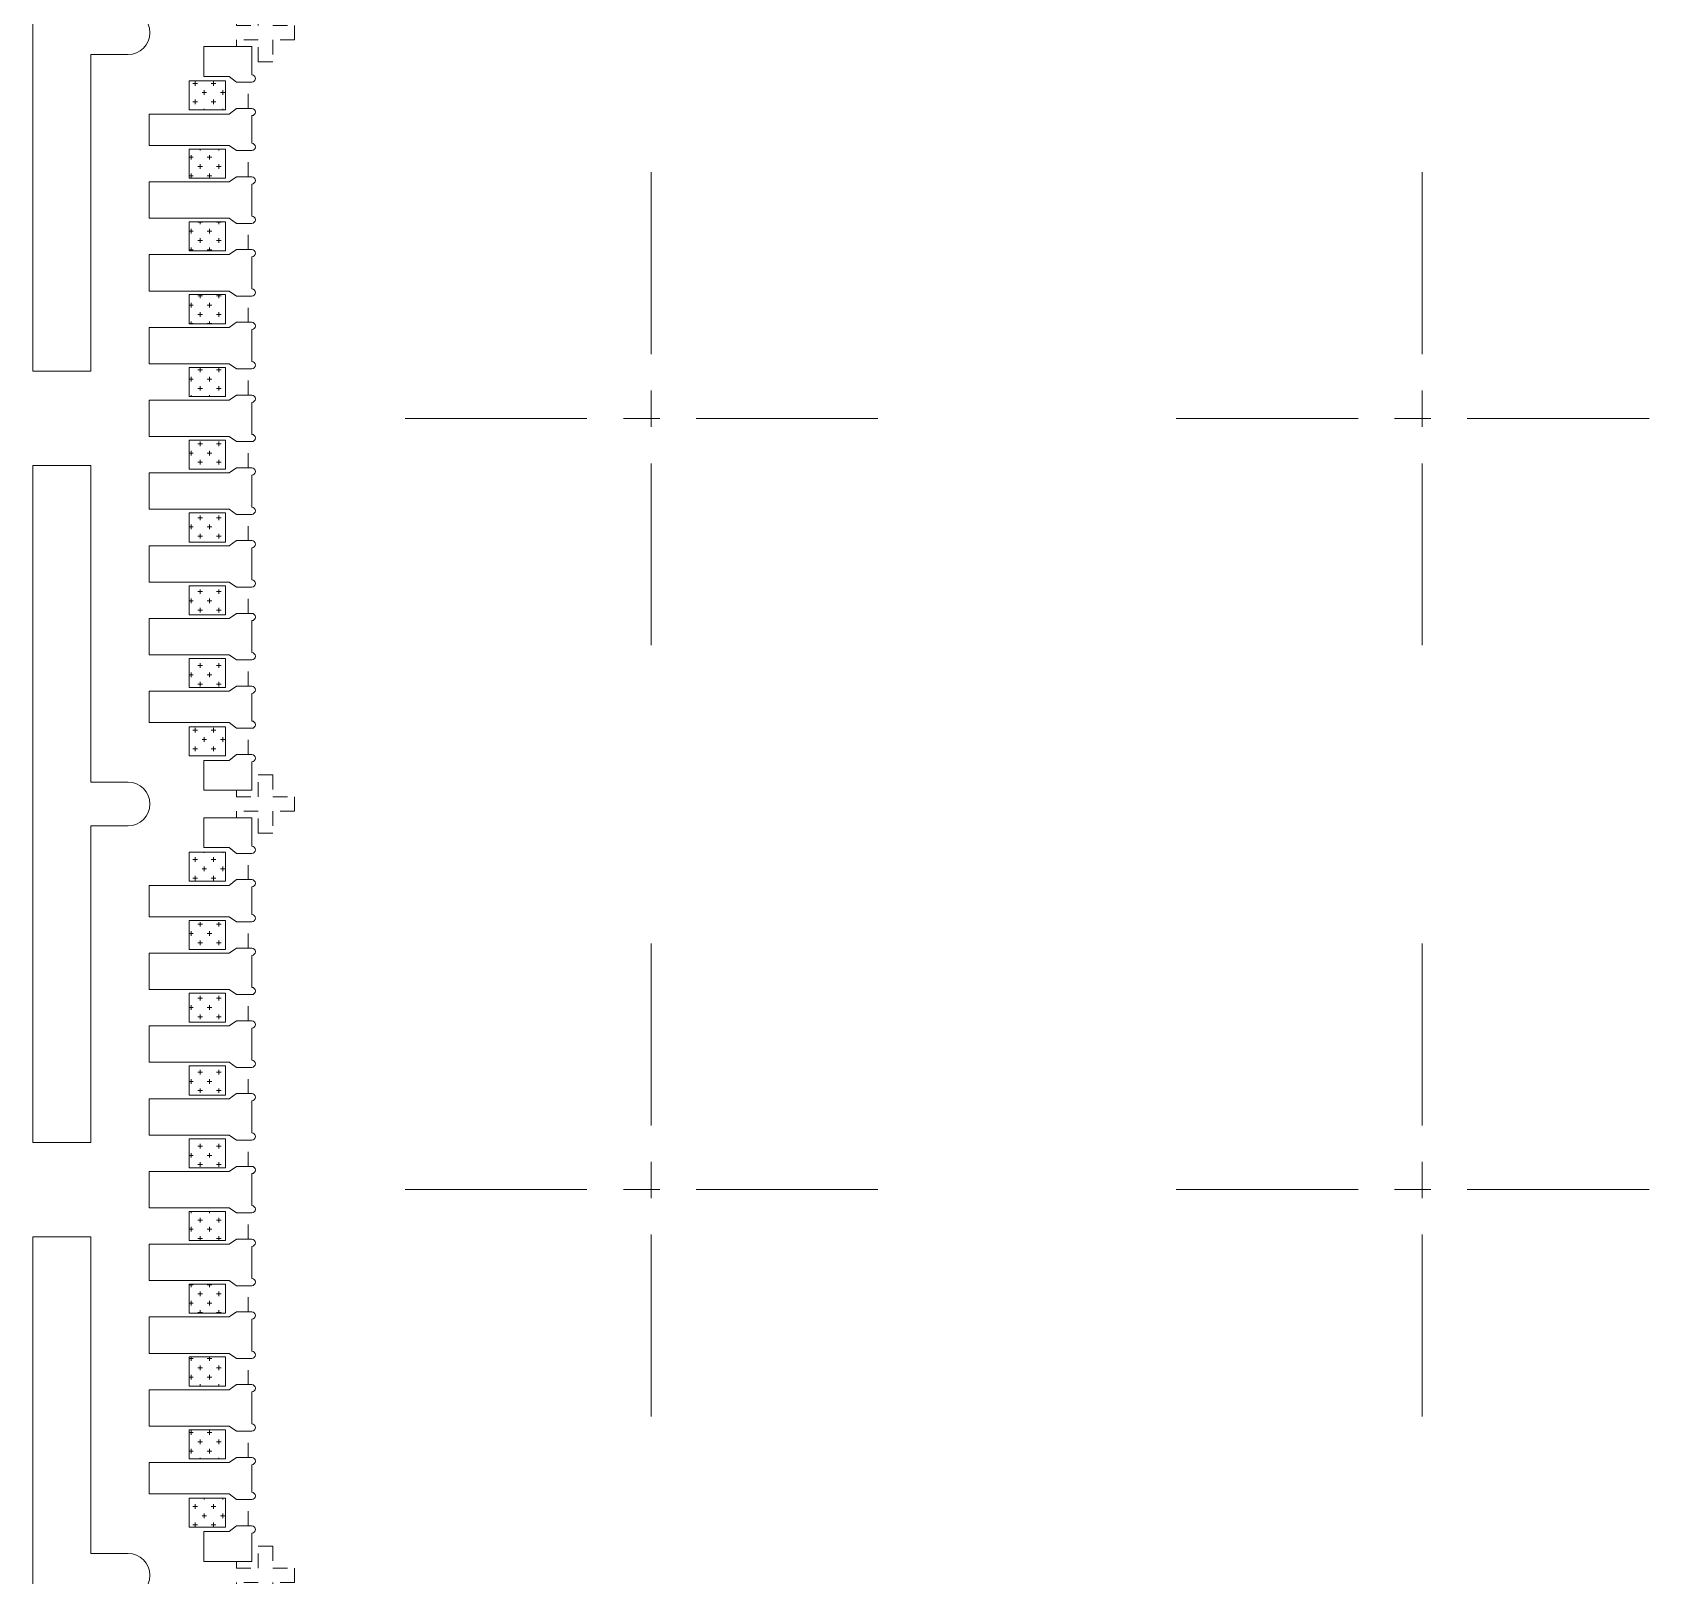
# Model space of a CAD drawing. Header units: millimetres. Extents: x 4544 to 5081, y 1539 to 1788.
# Drawn here: x 4888.8 to 4900.04, y 1736.52 to 1747.12 of the extents above; entities that cross this region are included whole.
import ezdxf

# ---------------------------------------------------------------- set-up
doc = ezdxf.new("R2010")
doc.units = ezdxf.units.MM
doc.linetypes.add('CENTER', pattern=[2, 1.25, -0.25, 0.25, -0.25])
doc.linetypes.add('HIDDEN', pattern=[0.375, 0.25, -0.125])
for name, color, linetype in [('1D', 4, 'Continuous'), ('2D', 4, 'Continuous'), ('PLATING', 3, 'Continuous'), ('中心线', 1, 'CENTER')]:
    doc.layers.add(name, color=color, linetype=linetype)
pattern_1 = [(0, (-4196.66482, -1663.62), (0.0635, 0.0635), [0.03175, -0.09525]), (90, (-4196.64895, -1663.63588), (-0.0635, 0.0635), [0.03175, -0.09525])]
pattern_2 = [(0, (-4198.41482, -1663.62), (0.0635, 0.0635), [0.03175, -0.09525]), (90, (-4198.39895, -1663.63588), (-0.0635, 0.0635), [0.03175, -0.09525])]

msp = doc.modelspace()

# ---------------------------------------------------------------- hatches: boundary and pattern name
at = {"layer": 'PLATING', "lineweight": 5}
h = msp.add_hatch(dxfattribs=at)
h.set_pattern_fill('CROSS', color=3, scale=0.01)
h.set_pattern_definition(pattern_2)
h.paths.add_polyline_path([(4890.1207, 1746.7929), (4890.1207, 1746.5929), (4889.8707, 1746.5929), (4889.8707, 1746.7929)])
h = msp.add_hatch(dxfattribs=at)
h.set_pattern_fill('CROSS', color=3, scale=0.01)
h.set_pattern_definition(pattern_1)
h.paths.add_polyline_path([(4890.1207, 1746.3229), (4890.1207, 1746.1229), (4889.8707, 1746.1229), (4889.8707, 1746.3229)])
h = msp.add_hatch(dxfattribs=at)
h.set_pattern_fill('CROSS', color=3, scale=0.01)
h.set_pattern_definition(pattern_1)
h.paths.add_polyline_path([(4890.1207, 1745.8229), (4890.1207, 1745.6229), (4889.8707, 1745.6229), (4889.8707, 1745.8229)])
h = msp.add_hatch(dxfattribs=at)
h.set_pattern_fill('CROSS', color=3, scale=0.01)
h.set_pattern_definition(pattern_1)
h.paths.add_polyline_path([(4890.1207, 1745.3229), (4890.1207, 1745.1229), (4889.8707, 1745.1229), (4889.8707, 1745.3229)])
h = msp.add_hatch(dxfattribs=at)
h.set_pattern_fill('CROSS', color=3, scale=0.01)
h.set_pattern_definition(pattern_1)
h.paths.add_polyline_path([(4890.1207, 1744.8229), (4890.1207, 1744.6229), (4889.8707, 1744.6229), (4889.8707, 1744.8229)])
h = msp.add_hatch(dxfattribs=at)
h.set_pattern_fill('CROSS', color=3, scale=0.01)
h.set_pattern_definition(pattern_1)
h.paths.add_polyline_path([(4890.1207, 1744.3229), (4890.1207, 1744.1229), (4889.8707, 1744.1229), (4889.8707, 1744.3229)])
h = msp.add_hatch(dxfattribs=at)
h.set_pattern_fill('CROSS', color=3, scale=0.01)
h.set_pattern_definition(pattern_1)
h.paths.add_polyline_path([(4890.1207, 1743.8229), (4890.1207, 1743.6229), (4889.8707, 1743.6229), (4889.8707, 1743.8229)])
h = msp.add_hatch(dxfattribs=at)
h.set_pattern_fill('CROSS', color=3, scale=0.01)
h.set_pattern_definition(pattern_1)
h.paths.add_polyline_path([(4890.1207, 1743.3229), (4890.1207, 1743.1229), (4889.8707, 1743.1229), (4889.8707, 1743.3229)])
h = msp.add_hatch(dxfattribs=at)
h.set_pattern_fill('CROSS', color=3, scale=0.01)
h.set_pattern_definition(pattern_1)
h.paths.add_polyline_path([(4890.1207, 1742.8229), (4890.1207, 1742.6229), (4889.8707, 1742.6229), (4889.8707, 1742.8229)])
h = msp.add_hatch(dxfattribs=at)
h.set_pattern_fill('CROSS', color=3, scale=0.01)
h.set_pattern_definition(pattern_2)
h.paths.add_polyline_path([(4889.8707, 1742.1529), (4889.8707, 1742.3529), (4890.1207, 1742.3529), (4890.1207, 1742.1529)])
h = msp.add_hatch(dxfattribs=at)
h.set_pattern_fill('CROSS', color=3, scale=0.01)
h.set_pattern_definition(pattern_2)
h.paths.add_polyline_path([(4890.1207, 1741.4929), (4890.1207, 1741.2929), (4889.8707, 1741.2929), (4889.8707, 1741.4929)])
h = msp.add_hatch(dxfattribs=at)
h.set_pattern_fill('CROSS', color=3, scale=0.01)
h.set_pattern_definition(pattern_1)
h.paths.add_polyline_path([(4890.1207, 1741.0229), (4890.1207, 1740.8229), (4889.8707, 1740.8229), (4889.8707, 1741.0229)])
h = msp.add_hatch(dxfattribs=at)
h.set_pattern_fill('CROSS', color=3, scale=0.01)
h.set_pattern_definition(pattern_1)
h.paths.add_polyline_path([(4890.1207, 1740.5229), (4890.1207, 1740.3229), (4889.8707, 1740.3229), (4889.8707, 1740.5229)])
h = msp.add_hatch(dxfattribs=at)
h.set_pattern_fill('CROSS', color=3, scale=0.01)
h.set_pattern_definition(pattern_1)
h.paths.add_polyline_path([(4890.1207, 1740.0229), (4890.1207, 1739.8229), (4889.8707, 1739.8229), (4889.8707, 1740.0229)])
h = msp.add_hatch(dxfattribs=at)
h.set_pattern_fill('CROSS', color=3, scale=0.01)
h.set_pattern_definition(pattern_1)
h.paths.add_polyline_path([(4890.1207, 1739.5229), (4890.1207, 1739.3229), (4889.8707, 1739.3229), (4889.8707, 1739.5229)])
h = msp.add_hatch(dxfattribs=at)
h.set_pattern_fill('CROSS', color=3, scale=0.01)
h.set_pattern_definition(pattern_1)
h.paths.add_polyline_path([(4890.1207, 1739.0229), (4890.1207, 1738.8229), (4889.8707, 1738.8229), (4889.8707, 1739.0229)])
h = msp.add_hatch(dxfattribs=at)
h.set_pattern_fill('CROSS', color=3, scale=0.01)
h.set_pattern_definition(pattern_1)
h.paths.add_polyline_path([(4890.1207, 1738.5229), (4890.1207, 1738.3229), (4889.8707, 1738.3229), (4889.8707, 1738.5229)])
h = msp.add_hatch(dxfattribs=at)
h.set_pattern_fill('CROSS', color=3, scale=0.01)
h.set_pattern_definition(pattern_1)
h.paths.add_polyline_path([(4890.1207, 1738.0229), (4890.1207, 1737.8229), (4889.8707, 1737.8229), (4889.8707, 1738.0229)])
h = msp.add_hatch(dxfattribs=at)
h.set_pattern_fill('CROSS', color=3, scale=0.01)
h.set_pattern_definition(pattern_1)
h.paths.add_polyline_path([(4890.1207, 1737.5229), (4890.1207, 1737.3229), (4889.8707, 1737.3229), (4889.8707, 1737.5229)])
h = msp.add_hatch(dxfattribs=at)
h.set_pattern_fill('CROSS', color=3, scale=0.01)
h.set_pattern_definition(pattern_2)
h.paths.add_polyline_path([(4889.8707, 1736.8529), (4889.8707, 1737.0529), (4890.1207, 1737.0529), (4890.1207, 1736.8529)])

# ---------------------------------------------------------------- linework, layer by layer
at = {"lineweight": 5}
for p, q in [((4889.9707, 1747.0279), (4889.9707, 1746.8229)), ((4890.1457, 1746.8229), (4889.9707, 1746.8229)), ((4890.1957, 1746.7829), (4890.1457, 1746.8229)), ((4890.3007, 1746.7829), (4890.1957, 1746.7829)), ((4890.1957, 1746.6029), (4890.1457, 1746.5629)), ((4890.3007, 1746.6029), (4890.1957, 1746.6029)), ((4889.5957, 1746.5629), (4889.5957, 1746.3479)), ((4890.1457, 1746.5629), (4889.5957, 1746.5629)), ((4890.1457, 1746.3479), (4889.5957, 1746.3479)), ((4890.1957, 1746.3129), (4890.1457, 1746.3479)), ((4890.3007, 1746.3129), (4890.1957, 1746.3129)), ((4889.5957, 1746.0979), (4889.5957, 1745.8479)), ((4890.1457, 1746.0979), (4889.5957, 1746.0979)), ((4890.1957, 1746.1329), (4890.1457, 1746.0979)), ((4890.3007, 1746.1329), (4890.1957, 1746.1329)), ((4890.1457, 1745.8479), (4889.5957, 1745.8479)), ((4890.1957, 1745.8129), (4890.1457, 1745.8479)), ((4890.3007, 1745.8129), (4890.1957, 1745.8129)), ((4889.5957, 1745.5979), (4889.5957, 1745.3479)), ((4890.1457, 1745.5979), (4889.5957, 1745.5979)), ((4890.1957, 1745.6329), (4890.1457, 1745.5979)), ((4890.3007, 1745.6329), (4890.1957, 1745.6329)), ((4890.1457, 1745.3479), (4889.5957, 1745.3479)), ((4890.1957, 1745.3129), (4890.1457, 1745.3479)), ((4890.3007, 1745.3129), (4890.1957, 1745.3129)), ((4890.1957, 1745.1329), (4890.1457, 1745.0979)), ((4890.3007, 1745.1329), (4890.1957, 1745.1329)), ((4889.5957, 1745.0979), (4889.5957, 1744.8479)), ((4890.1457, 1745.0979), (4889.5957, 1745.0979)), ((4890.1457, 1744.8479), (4889.5957, 1744.8479)), ((4890.1957, 1744.8129), (4890.1457, 1744.8479)), ((4890.3007, 1744.8129), (4890.1957, 1744.8129)), ((4889.5957, 1744.5979), (4889.5957, 1744.3479)), ((4890.1457, 1744.5979), (4889.5957, 1744.5979)), ((4890.1957, 1744.6329), (4890.1457, 1744.5979)), ((4890.3007, 1744.6329), (4890.1957, 1744.6329)), ((4890.1457, 1744.3479), (4889.5957, 1744.3479)), ((4890.1957, 1744.3129), (4890.1457, 1744.3479)), ((4890.3007, 1744.3129), (4890.1957, 1744.3129)), ((4890.1957, 1744.1329), (4890.1457, 1744.0979)), ((4890.3007, 1744.1329), (4890.1957, 1744.1329)), ((4889.5957, 1744.0979), (4889.5957, 1743.8479)), ((4890.1457, 1744.0979), (4889.5957, 1744.0979)), ((4890.1457, 1743.8479), (4889.5957, 1743.8479)), ((4890.1957, 1743.8129), (4890.1457, 1743.8479)), ((4890.3007, 1743.8129), (4890.1957, 1743.8129)), ((4889.5957, 1743.5979), (4889.5957, 1743.3479)), ((4890.1457, 1743.5979), (4889.5957, 1743.5979)), ((4890.1957, 1743.6329), (4890.1457, 1743.5979)), ((4890.3007, 1743.6329), (4890.1957, 1743.6329)), ((4890.1457, 1743.3479), (4889.5957, 1743.3479)), ((4890.1957, 1743.3129), (4890.1457, 1743.3479)), ((4890.3007, 1743.3129), (4890.1957, 1743.3129)), ((4890.1957, 1743.1329), (4890.1457, 1743.0979)), ((4890.3007, 1743.1329), (4890.1957, 1743.1329)), ((4889.5957, 1743.0979), (4889.5957, 1742.8479)), ((4890.1457, 1743.0979), (4889.5957, 1743.0979)), ((4890.1457, 1742.8479), (4889.5957, 1742.8479)), ((4890.1957, 1742.8129), (4890.1457, 1742.8479)), ((4890.3007, 1742.8129), (4890.1957, 1742.8129)), ((4889.5957, 1742.5979), (4889.5957, 1742.3829)), ((4890.1457, 1742.5979), (4889.5957, 1742.5979)), ((4890.1957, 1742.6329), (4890.1457, 1742.5979)), ((4890.3007, 1742.6329), (4890.1957, 1742.6329)), ((4890.1457, 1742.3829), (4889.5957, 1742.3829)), ((4890.1957, 1742.3429), (4890.1457, 1742.3829)), ((4890.3007, 1742.3429), (4890.1957, 1742.3429)), ((4889.9707, 1741.9179), (4889.9707, 1742.1229)), ((4890.1457, 1742.1229), (4889.9707, 1742.1229)), ((4890.1957, 1742.1629), (4890.1457, 1742.1229)), ((4890.3007, 1742.1629), (4890.1957, 1742.1629)), ((4889.9707, 1741.7279), (4889.9707, 1741.5229)), ((4890.1457, 1741.5229), (4889.9707, 1741.5229)), ((4890.1957, 1741.4829), (4890.1457, 1741.5229)), ((4890.3007, 1741.4829), (4890.1957, 1741.4829)), ((4889.5957, 1741.2629), (4889.5957, 1741.0479)), ((4890.1457, 1741.2629), (4889.5957, 1741.2629)), ((4890.1957, 1741.3029), (4890.1457, 1741.2629)), ((4890.3007, 1741.3029), (4890.1957, 1741.3029)), ((4890.1457, 1741.0479), (4889.5957, 1741.0479)), ((4890.1957, 1741.0129), (4890.1457, 1741.0479)), ((4890.3007, 1741.0129), (4890.1957, 1741.0129)), ((4889.5957, 1740.7979), (4889.5957, 1740.5479)), ((4890.1457, 1740.7979), (4889.5957, 1740.7979)), ((4890.1957, 1740.8329), (4890.1457, 1740.7979)), ((4890.3007, 1740.8329), (4890.1957, 1740.8329)), ((4890.1457, 1740.5479), (4889.5957, 1740.5479)), ((4890.1957, 1740.5129), (4890.1457, 1740.5479)), ((4890.3007, 1740.5129), (4890.1957, 1740.5129)), ((4889.5957, 1740.2979), (4889.5957, 1740.0479)), ((4890.1457, 1740.2979), (4889.5957, 1740.2979)), ((4890.1957, 1740.3329), (4890.1457, 1740.2979)), ((4890.3007, 1740.3329), (4890.1957, 1740.3329)), ((4890.1457, 1740.0479), (4889.5957, 1740.0479)), ((4890.1957, 1740.0129), (4890.1457, 1740.0479)), ((4890.3007, 1740.0129), (4890.1957, 1740.0129)), ((4889.5957, 1739.7979), (4889.5957, 1739.5479)), ((4890.1457, 1739.7979), (4889.5957, 1739.7979)), ((4890.1957, 1739.8329), (4890.1457, 1739.7979)), ((4890.3007, 1739.8329), (4890.1957, 1739.8329)), ((4890.1457, 1739.5479), (4889.5957, 1739.5479)), ((4890.1957, 1739.5129), (4890.1457, 1739.5479)), ((4890.3007, 1739.5129), (4890.1957, 1739.5129)), ((4889.5957, 1739.2979), (4889.5957, 1739.0479)), ((4890.1457, 1739.2979), (4889.5957, 1739.2979)), ((4890.1957, 1739.3329), (4890.1457, 1739.2979)), ((4890.3007, 1739.3329), (4890.1957, 1739.3329)), ((4890.1457, 1739.0479), (4889.5957, 1739.0479)), ((4890.1957, 1739.0129), (4890.1457, 1739.0479)), ((4890.3007, 1739.0129), (4890.1957, 1739.0129)), ((4890.1957, 1738.8329), (4890.1457, 1738.7979)), ((4890.3007, 1738.8329), (4890.1957, 1738.8329)), ((4889.5957, 1738.7979), (4889.5957, 1738.5479)), ((4890.1457, 1738.7979), (4889.5957, 1738.7979)), ((4890.1457, 1738.5479), (4889.5957, 1738.5479)), ((4890.1957, 1738.5129), (4890.1457, 1738.5479)), ((4890.3007, 1738.5129), (4890.1957, 1738.5129)), ((4889.5957, 1738.2979), (4889.5957, 1738.0479)), ((4890.1457, 1738.2979), (4889.5957, 1738.2979)), ((4890.1957, 1738.3329), (4890.1457, 1738.2979)), ((4890.3007, 1738.3329), (4890.1957, 1738.3329)), ((4890.1457, 1738.0479), (4889.5957, 1738.0479)), ((4890.1957, 1738.0129), (4890.1457, 1738.0479)), ((4890.3007, 1738.0129), (4890.1957, 1738.0129)), ((4890.1957, 1737.8329), (4890.1457, 1737.7979)), ((4890.3007, 1737.8329), (4890.1957, 1737.8329)), ((4889.5957, 1737.7979), (4889.5957, 1737.5479)), ((4890.1457, 1737.7979), (4889.5957, 1737.7979)), ((4890.1457, 1737.5479), (4889.5957, 1737.5479)), ((4890.1957, 1737.5129), (4890.1457, 1737.5479)), ((4890.3007, 1737.5129), (4890.1957, 1737.5129)), ((4889.5957, 1737.2979), (4889.5957, 1737.0829)), ((4890.1457, 1737.2979), (4889.5957, 1737.2979)), ((4890.1957, 1737.3329), (4890.1457, 1737.2979)), ((4890.3007, 1737.3329), (4890.1957, 1737.3329)), ((4890.1457, 1737.0829), (4889.5957, 1737.0829)), ((4890.1957, 1737.0429), (4890.1457, 1737.0829)), ((4890.3007, 1737.0429), (4890.1957, 1737.0429)), ((4889.9707, 1736.6179), (4889.9707, 1736.8229)), ((4890.1457, 1736.8229), (4889.9707, 1736.8229)), ((4890.1957, 1736.8629), (4890.1457, 1736.8229)), ((4890.3007, 1736.8629), (4890.1957, 1736.8629))]:
    msp.add_line(p, q, dxfattribs=at)
for points in [[(4889.4507, 1746.9729, 1), (4889.4507, 1747.2729), (4889.1957, 1747.2729), (4889.1957, 1749.4479), (4888.7957, 1749.4479), (4888.7957, 1744.7979), (4889.1957, 1744.7979), (4889.1957, 1746.9729)], [(4889.4507, 1741.6729, 1), (4889.4507, 1741.9729), (4889.1957, 1741.9729), (4889.1957, 1744.1479), (4888.7957, 1744.1479), (4888.7957, 1739.4979), (4889.1957, 1739.4979), (4889.1957, 1741.6729)], [(4889.4507, 1736.3729, 1), (4889.4507, 1736.6729), (4889.1957, 1736.6729), (4889.1957, 1738.8479), (4888.7957, 1738.8479), (4888.7957, 1734.1979), (4889.1957, 1734.1979), (4889.1957, 1736.3729)]]:
    msp.add_lwpolyline(points, format="xyb", close=True, dxfattribs=at)
for points in [[(4890.3007, 1746.8329), (4890.3007, 1747.0279), (4889.9707, 1747.0279)], [(4890.3007, 1746.3629), (4890.3007, 1746.5529)], [(4890.3007, 1745.8629), (4890.3007, 1746.0829)], [(4890.3007, 1745.3629), (4890.3007, 1745.5829)], [(4890.3007, 1744.8629), (4890.3007, 1745.0829)], [(4890.3007, 1744.3629), (4890.3007, 1744.5829)], [(4890.3007, 1743.8629), (4890.3007, 1744.0829)], [(4890.3007, 1743.3629), (4890.3007, 1743.5829)], [(4890.3007, 1742.8629), (4890.3007, 1743.0829)], [(4890.3007, 1742.3929), (4890.3007, 1742.5829)], [(4889.9707, 1741.9179), (4890.3007, 1741.9179), (4890.3007, 1742.1129)], [(4890.3007, 1741.5329), (4890.3007, 1741.7279), (4889.9707, 1741.7279)], [(4890.3007, 1741.0629), (4890.3007, 1741.2529)], [(4890.3007, 1740.5629), (4890.3007, 1740.7829)], [(4890.3007, 1740.0629), (4890.3007, 1740.2829)], [(4890.3007, 1739.5629), (4890.3007, 1739.7829)], [(4890.3007, 1739.0629), (4890.3007, 1739.2829)], [(4890.3007, 1738.5629), (4890.3007, 1738.7829)], [(4890.3007, 1738.0629), (4890.3007, 1738.2829)], [(4890.3007, 1737.5629), (4890.3007, 1737.7829)], [(4890.3007, 1737.0929), (4890.3007, 1737.2829)], [(4889.9707, 1736.6179), (4890.3007, 1736.6179), (4890.3007, 1736.8129)]]:
    msp.add_lwpolyline(points, dxfattribs=at)
for centre in [(4890.3007, 1746.8079), (4890.3007, 1746.5779), (4890.3007, 1746.3379), (4890.3007, 1746.1079), (4890.3007, 1745.8379), (4890.3007, 1745.6079), (4890.3007, 1745.3379), (4890.3007, 1745.1079), (4890.3007, 1744.8379), (4890.3007, 1744.6079), (4890.3007, 1744.3379), (4890.3007, 1744.1079), (4890.3007, 1743.8379), (4890.3007, 1743.6079), (4890.3007, 1743.3379), (4890.3007, 1743.1079), (4890.3007, 1742.8379), (4890.3007, 1742.6079), (4890.3007, 1742.3679), (4890.3007, 1742.1379), (4890.3007, 1741.5079), (4890.3007, 1741.2779), (4890.3007, 1741.0379), (4890.3007, 1740.8079), (4890.3007, 1740.5379), (4890.3007, 1740.3079), (4890.3007, 1740.0379), (4890.3007, 1739.8079), (4890.3007, 1739.5379), (4890.3007, 1739.3079), (4890.3007, 1739.0379), (4890.3007, 1738.8079), (4890.3007, 1738.5379), (4890.3007, 1738.3079), (4890.3007, 1738.0379), (4890.3007, 1737.8079), (4890.3007, 1737.5379), (4890.3007, 1737.3079), (4890.3007, 1737.0679), (4890.3007, 1736.8379)]:
    msp.add_arc(centre, 0.025, 270, 90, dxfattribs=at)
at = {"layer": '1D', "color": 4, "linetype": 'HIDDEN', "lineweight": 5, "ltscale": 0.3}
for points in [[(4890.2757, 1746.6029), (4890.2757, 1746.7829)], [(4890.2757, 1746.1329), (4890.2757, 1746.3129)], [(4890.2757, 1745.6329), (4890.2757, 1745.8129)], [(4890.2757, 1745.1329), (4890.2757, 1745.3129)], [(4890.2757, 1744.6329), (4890.2757, 1744.8129)], [(4890.2757, 1744.1329), (4890.2757, 1744.3129)], [(4890.2757, 1743.6329), (4890.2757, 1743.8129)], [(4890.2757, 1743.1329), (4890.2757, 1743.3129)], [(4890.2757, 1742.6329), (4890.2757, 1742.8129)], [(4890.2757, 1742.1629), (4890.2757, 1742.3429)], [(4890.2757, 1741.3029), (4890.2757, 1741.4829)], [(4890.2757, 1740.8329), (4890.2757, 1741.0129)], [(4890.2757, 1740.3329), (4890.2757, 1740.5129)], [(4890.2757, 1739.8329), (4890.2757, 1740.0129)], [(4890.2757, 1739.3329), (4890.2757, 1739.5129)], [(4890.2757, 1738.8329), (4890.2757, 1739.0129)], [(4890.2757, 1738.3329), (4890.2757, 1738.5129)], [(4890.2757, 1737.8329), (4890.2757, 1738.0129)], [(4890.2757, 1737.3329), (4890.2757, 1737.5129)], [(4890.2757, 1736.8629), (4890.2757, 1737.0429)]]:
    msp.add_lwpolyline(points, dxfattribs=at)
at = {"layer": '2D', "color": 4, "linetype": 'HIDDEN', "lineweight": 5, "ltscale": 0.3}
for points in [[(4890.1957, 1747.2179), (4890.1957, 1747.1729), (4890.3457, 1747.1729), (4890.3457, 1747.3229), (4890.4457, 1747.3229), (4890.4457, 1747.1729), (4890.5957, 1747.1729), (4890.5957, 1747.0729), (4890.4457, 1747.0729), (4890.4457, 1746.9229), (4890.3457, 1746.9229), (4890.3457, 1747.0729), (4890.1957, 1747.0729), (4890.1957, 1747.0279)], [(4890.1957, 1741.9179), (4890.1957, 1741.8729), (4890.3457, 1741.8729), (4890.3457, 1742.0229), (4890.4457, 1742.0229), (4890.4457, 1741.8729), (4890.5957, 1741.8729), (4890.5957, 1741.7729), (4890.4457, 1741.7729), (4890.4457, 1741.6229), (4890.3457, 1741.6229), (4890.3457, 1741.7729), (4890.1957, 1741.7729), (4890.1957, 1741.7279)], [(4890.1957, 1736.6179), (4890.1957, 1736.5729), (4890.3457, 1736.5729), (4890.3457, 1736.7229), (4890.4457, 1736.7229), (4890.4457, 1736.5729), (4890.5957, 1736.5729), (4890.5957, 1736.4729), (4890.4457, 1736.4729), (4890.4457, 1736.3229), (4890.3457, 1736.3229), (4890.3457, 1736.4729), (4890.1957, 1736.4729), (4890.1957, 1736.4279)]]:
    msp.add_lwpolyline(points, dxfattribs=at)
at = {"layer": 'PLATING', "lineweight": 5}
for points in [[(4890.1207, 1746.7929), (4890.1207, 1746.5929), (4889.8707, 1746.5929), (4889.8707, 1746.7929)], [(4890.1207, 1746.1229), (4890.1207, 1746.3229), (4889.8707, 1746.3229), (4889.8707, 1746.1229)], [(4890.1207, 1745.6229), (4890.1207, 1745.8229), (4889.8707, 1745.8229), (4889.8707, 1745.6229)], [(4890.1207, 1745.1229), (4890.1207, 1745.3229), (4889.8707, 1745.3229), (4889.8707, 1745.1229)], [(4890.1207, 1744.6229), (4890.1207, 1744.8229), (4889.8707, 1744.8229), (4889.8707, 1744.6229)], [(4890.1207, 1744.1229), (4890.1207, 1744.3229), (4889.8707, 1744.3229), (4889.8707, 1744.1229)], [(4890.1207, 1743.6229), (4890.1207, 1743.8229), (4889.8707, 1743.8229), (4889.8707, 1743.6229)], [(4890.1207, 1743.1229), (4890.1207, 1743.3229), (4889.8707, 1743.3229), (4889.8707, 1743.1229)], [(4890.1207, 1742.6229), (4890.1207, 1742.8229), (4889.8707, 1742.8229), (4889.8707, 1742.6229)], [(4890.1207, 1742.1529), (4890.1207, 1742.3529), (4889.8707, 1742.3529), (4889.8707, 1742.1529)], [(4890.1207, 1741.4929), (4890.1207, 1741.2929), (4889.8707, 1741.2929), (4889.8707, 1741.4929)], [(4890.1207, 1740.8229), (4890.1207, 1741.0229), (4889.8707, 1741.0229), (4889.8707, 1740.8229)], [(4890.1207, 1740.3229), (4890.1207, 1740.5229), (4889.8707, 1740.5229), (4889.8707, 1740.3229)], [(4890.1207, 1739.8229), (4890.1207, 1740.0229), (4889.8707, 1740.0229), (4889.8707, 1739.8229)], [(4890.1207, 1739.3229), (4890.1207, 1739.5229), (4889.8707, 1739.5229), (4889.8707, 1739.3229)], [(4890.1207, 1738.8229), (4890.1207, 1739.0229), (4889.8707, 1739.0229), (4889.8707, 1738.8229)], [(4890.1207, 1738.3229), (4890.1207, 1738.5229), (4889.8707, 1738.5229), (4889.8707, 1738.3229)], [(4890.1207, 1737.8229), (4890.1207, 1738.0229), (4889.8707, 1738.0229), (4889.8707, 1737.8229)], [(4890.1207, 1737.3229), (4890.1207, 1737.5229), (4889.8707, 1737.5229), (4889.8707, 1737.3229)], [(4890.1207, 1736.8529), (4890.1207, 1737.0529), (4889.8707, 1737.0529), (4889.8707, 1736.8529)]]:
    msp.add_lwpolyline(points, close=True, dxfattribs=at)
at = {"layer": '中心线', "linetype": 'CENTER', "lineweight": 5}
for p, q in [((4893.0457, 1746.1636), (4893.0457, 1742.7821)), ((4898.3457, 1746.1636), (4898.3457, 1742.7821)), ((4891.3549, 1744.4729), (4894.7364, 1744.4729)), ((4896.6549, 1744.4729), (4900.0364, 1744.4729)), ((4893.0457, 1740.8636), (4893.0457, 1737.4821)), ((4898.3457, 1740.8636), (4898.3457, 1737.4821)), ((4891.3549, 1739.1729), (4894.7364, 1739.1729)), ((4896.6549, 1739.1729), (4900.0364, 1739.1729))]:
    msp.add_line(p, q, dxfattribs=at)

doc.saveas('drawing.dxf')
